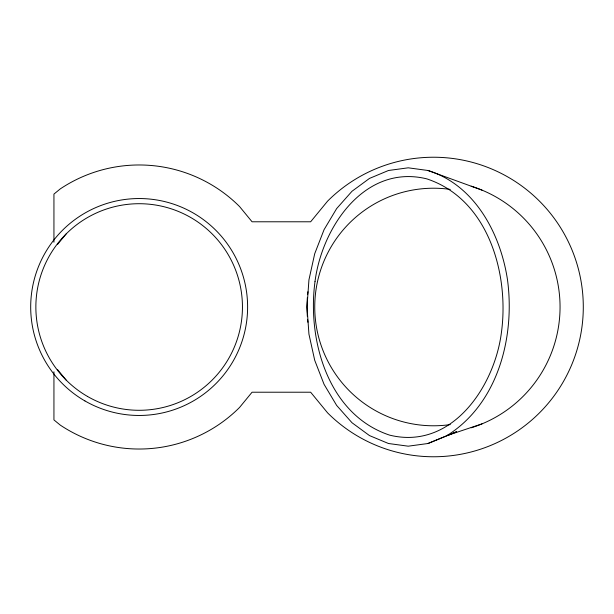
<?xml version="1.0" encoding="UTF-8"?>
<svg xmlns="http://www.w3.org/2000/svg" width="614" height="614" viewBox="0 0 614 614"><rect width="100%" height="100%" fill="white"/><g stroke="black" fill="none" stroke-linecap="round" stroke-linejoin="round"><path stroke-width="0.92" d="M57.417 244.564L66.12 233.965M427.973 443.508L456.486 431.788L427.973 443.508L408.226 446.186L388.478 443.508L369.49 435.587L351.983 422.724L336.649 405.417L324.062 384.326L314.706 360.264L308.942 334.154L307 307L308.942 279.846L314.706 253.736L324.062 229.674L336.649 208.583L351.983 191.276L369.49 178.413L388.478 170.492L408.226 167.814L427.973 170.492L481.952 190.102M481.952 423.898L446.961 435.587C498.23 403.498 515.1 336.871 507.502 279.846C500.602 233.949 474.975 185.044 427.973 170.492M57.417 369.436L66.12 380.035M53.94 242.2L53.94 194.093L60.249 188.912A142.026 142.026 0 0 1 239.583 206.573L252.062 221.784L310.646 221.784L327.623 201.1A149.77 149.77 0 0 1 539.43 201.1A149.77 149.77 0 0 1 539.43 412.9A149.77 149.77 0 0 1 327.623 412.9L310.646 392.216L252.062 392.216L239.583 407.427A142.026 142.026 0 0 1 60.249 425.088L53.94 419.907L53.94 371.8M471.176 186.203A126.53 126.53 0 0 1 471.176 427.797M307.921 322.258A126.53 126.53 0 0 1 307.606 319.403M307.361 316.54A126.53 126.53 0 0 1 307.361 297.46M307.606 294.597A126.53 126.53 0 0 1 307.921 291.742M450.277 424.596A118.786 118.786 0 0 1 314.744 307A118.786 118.786 0 0 1 450.277 189.404M315.02 281.511C307.077 339.995 328.014 414.78 389.683 435.149C451.797 450.354 494.592 386.567 501.423 332.489C509.367 274.005 488.437 199.22 426.761 178.851C364.655 163.646 321.859 227.433 315.02 281.511M87.51 396.452A103.29 103.29 0 0 0 242.446 307A103.29 103.29 0 0 0 87.51 217.548A103.29 103.29 0 0 0 87.51 396.452M84.924 400.927A108.455 108.455 0 0 0 247.611 307A108.455 108.455 0 0 0 84.924 213.073A108.455 108.455 0 0 0 84.924 400.927"/></g></svg>
